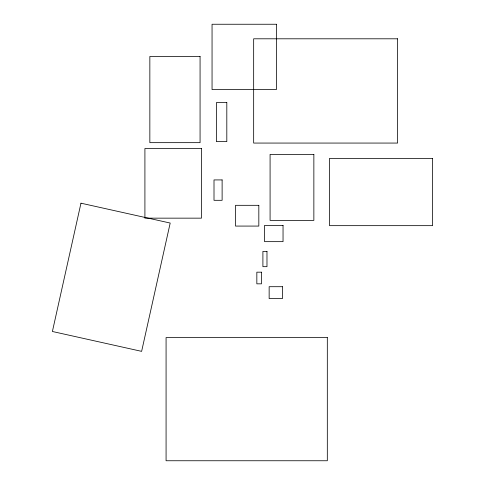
<?xml version="1.0" encoding="UTF-8"?>
<svg xmlns="http://www.w3.org/2000/svg" width="485" height="485" viewBox="0 0 485 485"><rect width="100%" height="100%" fill="white"/><g stroke="black" fill="none" stroke-linecap="round" stroke-linejoin="round"><path stroke-width="0.73" d="M80.965 203.185L52.398 331.491L141.626 351.358L170.193 223.052L80.965 203.185M276.408 24.25L212.054 24.25L212.054 89.567L276.408 89.567L276.408 24.25M397.615 38.8L253.661 38.8L253.661 143.063L397.615 143.063L397.615 38.8M200.069 56.46L149.847 56.46L149.847 142.657L200.069 142.657L200.069 56.46M226.81 102.59L216.395 102.59L216.395 141.632L226.81 141.632L226.81 102.59M201.469 148.507L144.912 148.507L144.912 218.153L201.469 218.153L201.469 148.507M313.856 154.4L270.084 154.4L270.084 220.39L313.856 220.39L313.856 154.4M432.602 158.365L329.521 158.365L329.521 225.658L432.602 225.658L432.602 158.365M222.118 179.923L214.006 179.923L214.006 200.311L222.118 200.311L222.118 179.923M258.826 205.319L235.522 205.319L235.522 226.077L258.826 226.077L258.826 205.319M283.04 225.404L264.555 225.404L264.555 241.651L283.04 241.651L283.04 225.404M266.98 251.4L262.906 251.4L262.906 266.671L266.98 266.671L266.98 251.4M261.482 272.176L256.838 272.176L256.838 283.834L261.482 283.834L261.482 272.176M282.476 286.702L269.145 286.702L269.145 298.572L282.476 298.572L282.476 286.702M327.32 337.578L166.076 337.578L166.076 460.75L327.32 460.75L327.32 337.578"/></g></svg>
